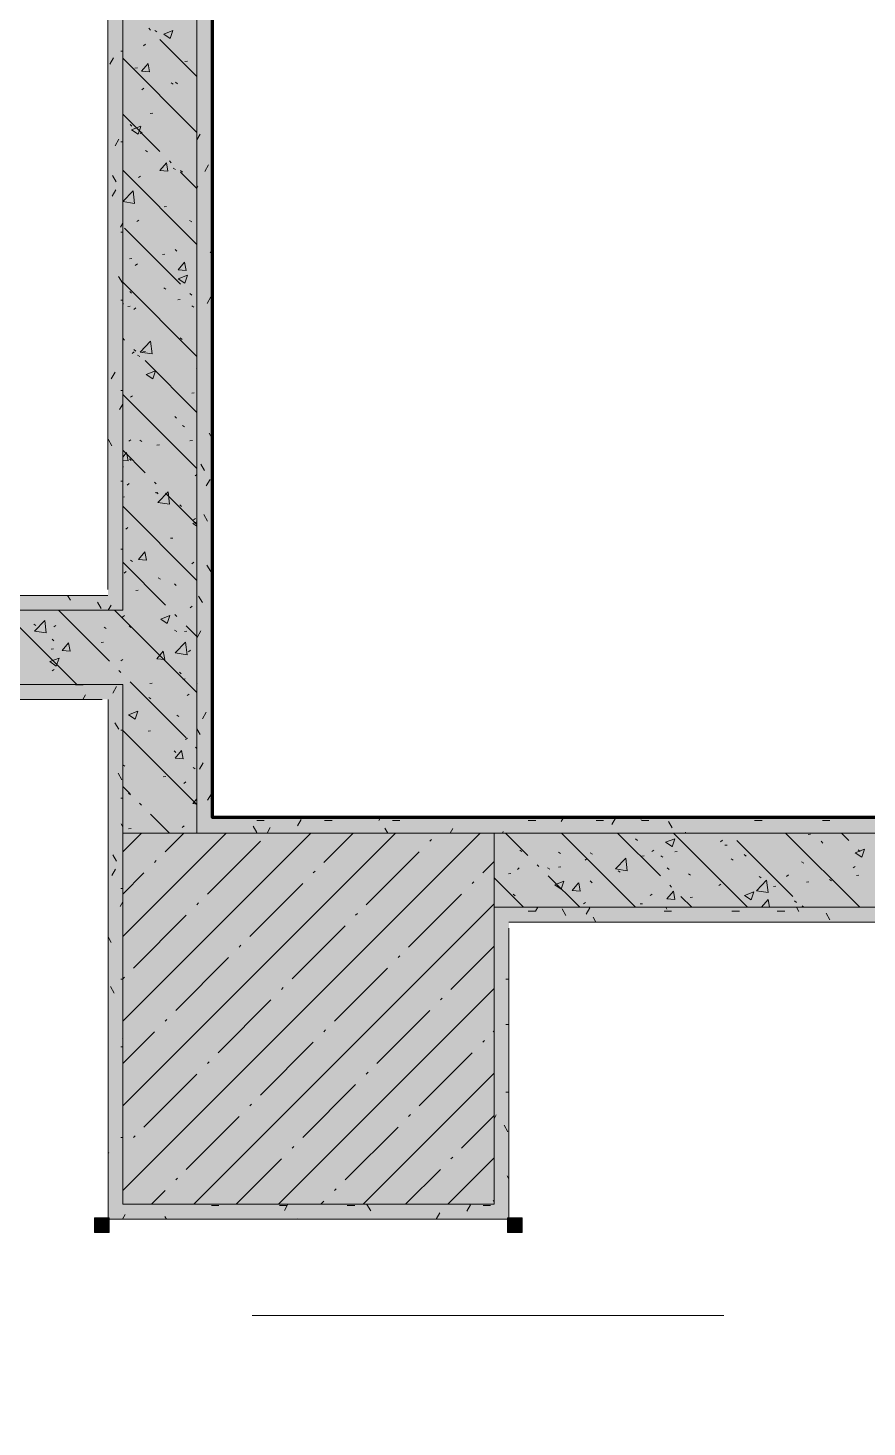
# Model space of a CAD drawing. Header units: millimetres. Extents: x -3817 to 677485, y -22715 to 103890.
# Drawn here: x 78696 to 79826, y 16761 to 18646 of the extents above; entities that cross this region are included whole.
import ezdxf

# ---------------------------------------------------------------- set-up
doc = ezdxf.new("R2010")
doc.units = ezdxf.units.MM
doc.layers.add('PDF _Геометрия', color=7, linetype='Continuous', true_color=0x1d1d1d)
doc.layers.add('PDF _Сплошная заливка', color=7, linetype='Continuous', true_color=0xffffff)

msp = doc.modelspace()

# ---------------------------------------------------------------- hatches: boundary and pattern name
at = {"layer": 'PDF _Сплошная заливка', "transparency": 33554559}
for points in [[(78823.1, 17061.3), (78823.3, 17062.1), (78823.3, 17561.3), (78923.1, 17561.3), (78923.1, 20511.3), (78823.3, 20511.3), (78823.3, 21011.3), (78923.1, 21011.3), (78923.1, 23061.3), (78823.1, 23061.3), (78823.1, 17406.3)], [(78803.1, 17881.3), (78823.1, 17881.3), (78823.1, 22961.3), (78803.1, 22961.3), (78803.1, 17889.3)], [(78923.1, 17561.3), (78943.1, 17561.3), (78943.1, 20491.3), (78923.1, 20491.3), (78923.1, 17971.4)], [(77111.9, 17861.3), (78823.1, 17861.3), (78823.1, 17881.3), (76663.1, 17881.3), (76663.1, 17861.3)], [(78795.3, 17741.3), (78803.3, 17741.3), (78803.3, 17761.3), (76663.1, 17761.3), (76663.1, 17741.3), (78596.3, 17741.3)], [(78803.3, 17061.3), (78823.3, 17061.3), (78823.3, 17761.3), (78803.3, 17761.3), (78803.3, 17406.3)], [(81293.3, 17561.3), (81293.3, 17581.4), (78943.1, 17581.4), (78943.1, 17561.3), (80080.6, 17561.3)], [(78823.3, 17061.3), (79323.3, 17061.3), (79323.3, 17561.3), (78823.3, 17561.3), (78823.3, 17406.3)], [(81265.3, 17441.3), (81273.3, 17441.3), (81273.3, 17461.3), (79323.3, 17461.3), (79323.3, 17441.3), (80080.6, 17441.3)], [(79323.3, 17041.3), (79343.3, 17041.3), (79343.3, 17441.3), (79323.3, 17441.3), (79323.3, 17061.3)]]:
    msp.add_hatch(color=256, dxfattribs=at).paths.add_polyline_path(points)
h = msp.add_hatch(color=256, dxfattribs=at)
h.paths.add_polyline_path([(78803.3, 17041.3), (78823.1, 17061.3), (78803.3, 17061.3)], flags=0)
h.paths.add_polyline_path([(79323.3, 17041.3), (79323.3, 17061.3), (78823.3, 17061.3), (78803.3, 17041.3), (78823.3, 17041.3)], flags=0)

# ---------------------------------------------------------------- linework, layer by layer
at = {"layer": 'PDF _Геометрия', "color": 9, "lineweight": 9, "true_color": 0xc0c0c0}
msp.add_lwpolyline([(77042.8, 22941.3), (77042.8, 22381.3), (76663.1, 22381.3), (76663.1, 22361.3), (76663.1, 17881.3), (76663.1, 17861.3), (78823.1, 17861.3), (78823.1, 17881.3), (78823.1, 22961.3), (78803.1, 22961.3), (78653.1, 22961.3), (78823.1, 22961.3), (78823.1, 17861.3), (76663.1, 17861.3), (76663.1, 22381.3), (77042.8, 22381.3), (77042.8, 22461.3), (77042.8, 22961.3), (77493.1, 22961.3), (77042.8, 22961.3)], close=True, dxfattribs=at)
at = {"layer": 'PDF _Геометрия', "color": 7, "lineweight": 9}
for points in [[(78803.1, 22933.3), (78803.1, 17889.3)], [(78943.1, 17581.4), (78943.1, 20490.3)], [(78803.1, 17881.3), (76691.1, 17881.3)], [(76683.1, 17741.3), (78795.3, 17741.3)], [(78803.3, 17741.3), (78803.3, 17061.3)], [(81272.3, 17581.4), (78944.1, 17581.4)], [(79343.3, 17441.3), (81265.3, 17441.3)], [(79343.3, 17041.3), (79343.3, 17433.3)], [(78823.1, 17061.3), (78923.1, 17061.3)]]:
    msp.add_lwpolyline(points, dxfattribs=at)
at = {"layer": 'PDF _Геометрия', "color": 231, "lineweight": 70, "true_color": 0xff80c0}
msp.add_lwpolyline([(80793.3, 22071.3), (80793.3, 22070.3), (80872.3, 22070.3), (80872.3, 19041.3), (80872.3, 19040.3), (81272.3, 19040.3), (81272.3, 17582.3), (78944.1, 17582.3), (78944.1, 20490.3), (79343.3, 20490.3), (79344.3, 20490.3), (79344.3, 21031.3), (79344.3, 21032.3), (78944.1, 21032.3), (78944.1, 21031.3)], dxfattribs=at)
at = {"layer": 'PDF _Геометрия', "color": 9, "lineweight": 9, "true_color": 0xc0c0c0}
for points in [[(81293.3, 19061.3), (81293.3, 17561.3), (78923.1, 17561.3), (78923.1, 20511.3)], [(78923.1, 20491.3), (78923.1, 17561.3), (78943.1, 17561.3), (81293.3, 17561.3), (81293.3, 17581.4), (81293.3, 19061.3)], [(79323.3, 17461.3), (81293.3, 17461.3), (81293.3, 17161.4), (81293.3, 17061.3), (84441.7, 17061.3), (84441.7, 17161.4), (83273.3, 17161.4), (83273.3, 19291.3), (84723.3, 19291.3), (84723.3, 17561.3)], [(71053.3, 16766.3), (71053.3, 17061.3), (76563.1, 17061.3), (76663.1, 17061.3), (76663.1, 17761.3), (78823.1, 17761.3), (78823.1, 17061.3)], [(78823.3, 17061.3), (78823.3, 17761.3), (78803.3, 17761.3), (76663.1, 17761.3), (76663.1, 17741.3), (76663.1, 17061.3), (71053.3, 17061.3), (71053.3, 17041.3), (71053.3, 16761.3)], [(85213.3, 17061.3), (81293.3, 17061.3), (81293.3, 17461.3), (81273.3, 17461.3), (79323.3, 17461.3), (79323.3, 17441.3), (79323.3, 17061.3), (78923.1, 17061.3)], [(78803.3, 17061.3), (78803.3, 17041.3), (79323.3, 17041.3), (79343.3, 17041.3)]]:
    msp.add_lwpolyline(points, dxfattribs=at)
at = {"layer": 'PDF _Геометрия', "color": 231, "lineweight": 9, "true_color": 0xff80c0}
msp.add_lwpolyline([(79323.3, 20491.3), (78943.1, 20491.3), (78943.1, 20490.3), (78943.1, 17581.4), (78944.1, 17581.4), (81272.3, 17581.4), (81273.3, 17581.4), (81273.3, 17594.4), (81273.3, 19041.3), (81272.3, 19041.3), (80873.3, 19041.3)], dxfattribs=at)
at = {"layer": 'PDF _Геометрия', "color": 252, "lineweight": 9, "true_color": 0x878787}
for points in [[(78860.7, 18642.6), (78858.2, 18645.2)], [(78866.2, 18642.1), (78869, 18640.3)], [(78887.2, 18631.4), (78878.3, 18637.3), (78890.8, 18642.1)], [(78887.2, 18631.3), (78890.8, 18642.1)], [(78850.9, 18621.7), (78853.6, 18623.8)], [(78923.1, 18580.3), (78873.3, 18630.1)], [(78923.1, 18504.8), (78823.1, 18604.8)], [(78906.9, 18600.5), (78910.3, 18600.9)], [(78839.6, 18591.6), (78842.9, 18592.1)], [(78859.3, 18586.4), (78848.6, 18587.3), (78857.2, 18597.6)], [(78859.3, 18586.4), (78857.2, 18597.5)], [(78848.8, 18562.5), (78851.4, 18564.6)], [(78888.3, 18571.6), (78891.1, 18569.8)], [(78894.3, 18572.6), (78896.7, 18570.3)], [(78873.3, 18479.2), (78823.1, 18529.4)], [(78860.2, 18530.4), (78863.5, 18530.8)], [(78833.2, 18515.8), (78835.6, 18513.5)], [(78843.9, 18502.4), (78835.1, 18508.4), (78847.5, 18513.2)], [(78843.9, 18502.4), (78847.5, 18513.1)], [(78846.6, 18503.4), (78849.3, 18505.4)], [(78853.6, 18480.8), (78856.5, 18479)], [(78888.4, 18464.1), (78885.9, 18466.6)], [(78923.1, 18354), (78823.1, 18454)], [(78883.9, 18452.7), (78873.3, 18453.6), (78881.9, 18463.8)], [(78883.9, 18452.6), (78881.9, 18463.8)], [(78891.1, 18456.9), (78894, 18455.1)], [(78923.1, 18429.4), (78901, 18451.5)], [(78901.1, 18453.5), (78903.6, 18451.3)], [(78844.4, 18444.2), (78847.1, 18446.2)], [(78839, 18409.4), (78823.2, 18411.8), (78837, 18426.3)], [(78839, 18409.3), (78837, 18426.2)], [(78878.9, 18404.9), (78882.2, 18405.3)], [(78901, 18300.7), (78825.5, 18376.1)], [(78842.3, 18385), (78844.9, 18387)], [(78913.2, 18386.4), (78916, 18384.6)], [(78832.1, 18334.8), (78835.5, 18335.2)], [(78876.7, 18340.6), (78880, 18341.1)], [(78893.7, 18347.4), (78896.2, 18345.2)], [(78840.1, 18325.8), (78842.8, 18327.8)], [(78908.6, 18318.9), (78898, 18319.9), (78906.5, 18330.1)], [(78908.6, 18318.9), (78906.5, 18330)], [(78923.1, 18203.1), (78823.1, 18303.1)], [(78906.8, 18301.9), (78897.9, 18307.9), (78910.4, 18312.7)], [(78906.8, 18301.9), (78910.4, 18312.6)], [(78832.7, 18290.6), (78835.1, 18288.3)], [(78878.6, 18295.5), (78881.4, 18293.7)], [(78897.2, 18279.4), (78900.5, 18279.8)], [(78916.1, 18285.6), (78913.5, 18288.1)], [(78823.1, 18274.4), (78824, 18273.8)], [(78829.9, 18270.5), (78833.2, 18271)], [(78837.9, 18266.6), (78840.6, 18268.6)], [(78916, 18271.6), (78918.9, 18269.8)], [(78825.5, 18225.2), (78823.1, 18227.7)], [(78862.6, 18206.7), (78846.7, 18209.2), (78860.6, 18223.6)], [(78862.6, 18206.7), (78860.6, 18223.6)], [(78900.6, 18228.4), (78903, 18226.1)], [(78835.8, 18207.4), (78838.4, 18209.5)], [(78840.6, 18210.2), (78838.1, 18212.7)], [(78843.2, 18205.1), (78846, 18203.3)], [(78850.4, 18209.3), (78853.8, 18209.7)], [(78923.1, 18127.7), (78853.2, 18197.6)], [(78863.5, 18173), (78854.7, 18179), (78867.1, 18183.7)], [(78863.5, 18172.9), (78867.1, 18183.7)], [(78923.1, 18186.1), (78922.6, 18186.1), (78923.1, 18186.6)], [(78923.1, 18052.2), (78823.1, 18152.2)], [(78833.6, 18148.2), (78836.3, 18150.3)], [(78916, 18153.9), (78919.3, 18154.3)], [(78893.2, 18122.3), (78895.7, 18120)], [(78903.5, 18110.3), (78906.3, 18108.5)], [(78831.5, 18089), (78834.1, 18091.1)], [(78846.1, 18090.4), (78848.9, 18088.6)], [(78913.7, 18089.6), (78917, 18090.1)], [(78922.8, 18101.6), (78923.1, 18101.8)], [(78853.2, 18046.7), (78823.1, 18076.8)], [(78823.1, 18067.5), (78828.3, 18073.8)], [(78830.4, 18062.6), (78828.4, 18073.7)], [(78869.2, 18083.8), (78872.5, 18084.2)], [(78823.1, 18063.3), (78830.4, 18062.6)], [(78823.1, 18054.5), (78823.9, 18054.8)], [(78823.1, 18052.4), (78823.9, 18054.8)], [(78832.1, 18065.5), (78834.6, 18063.2)], [(78868.3, 18031.6), (78865.8, 18034.1)], [(78920.6, 18042.4), (78923.1, 18044.3)], [(78823.1, 18013.7), (78825.7, 18014.1)], [(78829.3, 18029.8), (78832, 18031.9)], [(78866.9, 18019.5), (78870.2, 18020)], [(78868.1, 18019.9), (78870.9, 18018.1)], [(78886.1, 18004.1), (78870.3, 18006.6), (78884.2, 18021)], [(78923.1, 17976.8), (78880.9, 18019.1)], [(78886.1, 18004.1), (78884.2, 18021)], [(78923.1, 17901.4), (78823.1, 18001.4)], [(78900, 18003.2), (78902.5, 18001)], [(78923.1, 17974.7), (78917.5, 17978.4), (78923.1, 17980.6)], [(78918.4, 17983.2), (78921.1, 17985.2)], [(78827.1, 17970.7), (78829.8, 17972.7)], [(78887.5, 17958.3), (78890.8, 17958.7)], [(78823.1, 17949.8), (78823.5, 17949.8)], [(78855.1, 17928.9), (78844.4, 17929.8), (78853, 17940)], [(78855.1, 17928.8), (78853, 17940)], [(78880.9, 17868.2), (78823.1, 17926)], [(78833.5, 17929), (78836.3, 17927.2)], [(78916.3, 17924), (78918.9, 17926)], [(78825, 17911.5), (78827.6, 17913.5)], [(78871, 17905.2), (78873.8, 17903.4)], [(78840.7, 17888.1), (78844, 17888.6)], [(78892.7, 17897.1), (78895.2, 17894.9)], [(78914.1, 17864.8), (78916.8, 17866.8)], [(78761.3, 17761.3), (78661.3, 17861.3)], [(78719.9, 17830.9), (78704.1, 17833.4), (78718, 17847.8)], [(78720, 17830.9), (78718, 17847.8)], [(78805.4, 17792.8), (78736.8, 17861.3)], [(78923.1, 17750.5), (78823.1, 17850.5), (78812.2, 17861.3)], [(78822.8, 17852.3), (78823.1, 17852.5), (78825.5, 17854.3)], [(78883.1, 17843.6), (78874.3, 17849.5), (78886.7, 17854.3)], [(78883.1, 17843.5), (78886.7, 17854.2)], [(78895.9, 17853.1), (78893.4, 17855.6)], [(78703.2, 17842.7), (78706, 17840.9)], [(78730.5, 17838.9), (78733.1, 17841)], [(78798.1, 17838.7), (78800.9, 17836.9)], [(78831.6, 17840.3), (78834.1, 17838)], [(78893, 17834.6), (78895.8, 17832.8)], [(78906.2, 17832.8), (78909.6, 17833.2)], [(78923.1, 17826), (78908.5, 17840.5)], [(78726.6, 17809.1), (78729.9, 17809.6)], [(78727.9, 17822.5), (78730.4, 17820.2)], [(78752.2, 17806.3), (78741.6, 17807.2), (78750.2, 17817.4)], [(78752.2, 17806.2), (78750.2, 17817.4)], [(78793.9, 17818), (78797.3, 17818.4)], [(78909.7, 17801.5), (78893.9, 17803.9), (78907.7, 17818.4)], [(78909.7, 17801.4), (78907.7, 17818.3)], [(78911.9, 17805.6), (78914.6, 17807.7)], [(78733.7, 17786.2), (78724.9, 17792.2), (78737.3, 17796.9)], [(78733.7, 17786.1), (78737.3, 17796.9)], [(78820.7, 17793.1), (78823.1, 17794.9), (78823.3, 17795.1)], [(78879.7, 17795.1), (78869.1, 17796.1), (78877.7, 17806.3)], [(78879.8, 17795.1), (78877.7, 17806.2)], [(78728.3, 17779.8), (78731, 17781.8)], [(78820.5, 17777.7), (78818, 17780.2)], [(78899.5, 17778.1), (78902, 17775.8)], [(78904, 17768.5), (78907.3, 17769)], [(78908.5, 17689.7), (78833.1, 17765.1)], [(78859.5, 17762.7), (78862.8, 17763.1)], [(78858.4, 17743.8), (78861.2, 17742)], [(78909.8, 17746.4), (78912.4, 17748.5)], [(78839.9, 17714.6), (78831, 17720.6), (78843.5, 17725.4)], [(78839.9, 17714.6), (78843.5, 17725.3)], [(78895.9, 17719.9), (78898.7, 17718.1)], [(78923.1, 17599.6), (78823.1, 17699.6)], [(78857.2, 17698.4), (78860.5, 17698.8)], [(78907.6, 17687.2), (78910.3, 17689.3)], [(78923.1, 17675.1), (78921.1, 17677.1)], [(78892.2, 17672), (78894.6, 17669.7)], [(78904.4, 17661.4), (78893.8, 17662.3), (78902.4, 17672.5)], [(78904.4, 17661.3), (78902.4, 17672.5)], [(78823.1, 17653.4), (78825.8, 17651.6)], [(78877.8, 17637.1), (78881.1, 17637.6)], [(78917.9, 17649.4), (78920.8, 17647.6)], [(78833.1, 17614.2), (78823.1, 17624.2)], [(78905.5, 17628), (78908.1, 17630.1)], [(78831.1, 17615.2), (78833.6, 17612.9)], [(78848.2, 17599.1), (78845.6, 17601.7)], [(78923.1, 17600.4), (78917.5, 17601.3), (78923.1, 17607.2)], [(78886, 17561.3), (78860.7, 17586.6)], [(78831, 17567), (78834.3, 17567.4)], [(78903.3, 17568.9), (78906, 17570.9)], [(79368.7, 17531.2), (79338.6, 17561.3)], [(79513.9, 17461.3), (79413.9, 17561.3)], [(79547.2, 17503.6), (79489.4, 17561.3)], [(79513.8, 17553.6), (79516.3, 17551.4)], [(79563.2, 17543), (79554.3, 17548.9), (79566.8, 17553.7)], [(79563.2, 17542.9), (79566.8, 17553.7)], [(79664.8, 17461.3), (79564.8, 17561.3)], [(79628, 17549.7), (79630.7, 17551.7)], [(79634, 17544.8), (79637.3, 17545.2)], [(79725.7, 17475.9), (79650.3, 17551.4)], [(79815.7, 17461.3), (79715.7, 17561.3)], [(79746.3, 17559.6), (79749.6, 17560)], [(79763.8, 17550.2), (79766.2, 17547.9)], [(79801.1, 17551.4), (79791.2, 17561.3)], [(79357.9, 17538.5), (79360.7, 17536.7)], [(79410.1, 17535.8), (79412.6, 17533.6)], [(79445.9, 17524.9), (79448.5, 17527)], [(79452.8, 17534.5), (79455.6, 17532.7)], [(79486.7, 17513), (79500.6, 17527.5)], [(79502.6, 17510.5), (79500.6, 17527.4)], [(79522.1, 17530.1), (79525.5, 17530.5)], [(79535.7, 17536.3), (79538.3, 17538.4)], [(79547.7, 17530.5), (79550.5, 17528.7)], [(79566.7, 17535.9), (79570, 17536.4)], [(79642.6, 17526.5), (79645.4, 17524.7)], [(79660.1, 17532.4), (79662.6, 17530.1)], [(79818.7, 17528.7), (79809.8, 17534.7), (79822.3, 17539.5)], [(79816.2, 17536.3), (79813.7, 17538.8)], [(79818.7, 17528.7), (79822.3, 17539.4)], [(79342.5, 17506.4), (79345.8, 17506.9)], [(79354.6, 17512.4), (79357.2, 17514.5)], [(79383.7, 17516.2), (79381.2, 17518.7)], [(79395.4, 17514.6), (79398.2, 17512.8)], [(79409.9, 17515.3), (79413.2, 17515.7)], [(79486.7, 17513), (79502.5, 17510.6)], [(79490.3, 17510.6), (79493.1, 17508.8)], [(79556.4, 17514.6), (79558.9, 17512.3)], [(79585.2, 17506.6), (79588, 17504.8)], [(79717.1, 17503), (79719.8, 17505)], [(79737.5, 17522.5), (79740.4, 17520.7)], [(79806.9, 17514.4), (79809.6, 17516.4)], [(79363.1, 17461.3), (79323.3, 17501.2)], [(79438.6, 17461.3), (79396.3, 17503.6)], [(79413.8, 17485.6), (79404.9, 17491.6), (79417.4, 17496.4)], [(79413.8, 17485.6), (79417.4, 17496.3)], [(79439.2, 17483), (79428.6, 17484), (79437.1, 17494.2)], [(79439.2, 17483), (79437.2, 17494.1)], [(79452.7, 17496.8), (79455.2, 17494.5)], [(79562.3, 17488.5), (79559.8, 17491)], [(79625.9, 17490.5), (79628.5, 17492.5)], [(79692.3, 17481.2), (79676.5, 17483.6), (79690.3, 17498)], [(79680.1, 17502.6), (79682.9, 17500.8)], [(79692.3, 17481.1), (79690.3, 17498)], [(79699.5, 17489.4), (79702.8, 17489.9)], [(79744, 17495.3), (79747.3, 17495.7)], [(79775, 17498.6), (79777.9, 17496.8)], [(79811.4, 17504.2), (79814.7, 17504.6)], [(79349, 17479), (79351.5, 17476.7)], [(79443.7, 17465.8), (79446.4, 17467.8)], [(79533.5, 17477.1), (79536.2, 17479.2)], [(79566.7, 17471.9), (79556.1, 17472.8), (79564.7, 17483)], [(79566.7, 17471.8), (79564.7, 17483)], [(79589.4, 17461.3), (79574.8, 17475.9)], [(79587.2, 17474.7), (79590.5, 17475.1)], [(79669.3, 17471.4), (79660.4, 17477.3), (79672.9, 17482.1)], [(79669.3, 17471.3), (79672.9, 17482.1)], [(79687, 17461.3), (79683.6, 17461.6), (79692.2, 17471.9)], [(79694.1, 17461.3), (79692.2, 17471.8)], [(79728, 17470.2), (79730.5, 17467.9)], [(79519.9, 17465.8), (79523.2, 17466.2)], [(79740.3, 17461.3), (79738.3, 17463.4)]]:
    msp.add_lwpolyline(points, dxfattribs=at)
at = {"layer": 'PDF _Геометрия', "color": 253, "lineweight": 9, "true_color": 0x9b9b9b}
for points in [[(78942.6, 18644.9), (78943.1, 18644.9)], [(78810.9, 18605.4), (78805.9, 18596.7)], [(78820.7, 18614.4), (78823.1, 18614.4)], [(78942.6, 18522.9), (78943.1, 18522.9)], [(78818, 18495.7), (78812.9, 18487)], [(78820.7, 18492.5), (78823.1, 18492.5)], [(78927.6, 18502.8), (78923.1, 18494.9)], [(78814.5, 18438.4), (78809.4, 18447.1)], [(78938.8, 18461.2), (78933.7, 18452.4)], [(78924.1, 18431.3), (78923.1, 18433.1)], [(78813.9, 18427.7), (78808.8, 18419)], [(78942.6, 18401), (78943.1, 18401)], [(78823.1, 18382.7), (78820, 18377.3)], [(78820.7, 18370.5), (78823.1, 18370.5)], [(78943.1, 18346.7), (78940.8, 18342.8)], [(78822.6, 18302.3), (78817.6, 18311)], [(78942.6, 18309.6), (78943.1, 18309.6)], [(78820.7, 18279.1), (78823.1, 18279.1)], [(78941.8, 18283.5), (78936.7, 18274.7)], [(78943.1, 18276.6), (78942.5, 18277.5)], [(78942.6, 18187.7), (78943.1, 18187.7)], [(78812.8, 18182), (78807.7, 18173.2)], [(78820.7, 18157.2), (78823.1, 18157.2)], [(78823.1, 18138.8), (78818.9, 18131.6)], [(78808.5, 18083), (78803.5, 18091.7)], [(78943.1, 18093.7), (78939.5, 18099.8)], [(78933.4, 18049.5), (78928.4, 18058.2)], [(78942.6, 18065.7), (78943.1, 18065.7)], [(78820.7, 18035.3), (78823.1, 18035.3)], [(78940.7, 18037.7), (78935.6, 18029)], [(78937.5, 17981.5), (78932.5, 17990.2)], [(78942.6, 17974.3), (78943.1, 17974.3)], [(78820.7, 17943.8), (78823.1, 17943.8)], [(78941.6, 17913.4), (78936.5, 17922.1)], [(78752.7, 17874.8), (78748.9, 17881.3)], [(78794.3, 17863.6), (78789.3, 17872.3)], [(78807.6, 17868.2), (78803.7, 17861.3)], [(78930.4, 17871.8), (78925.4, 17880.5)], [(78942.6, 17852.4), (78943.1, 17852.4)], [(78928.4, 17833.6), (78923.4, 17824.9)], [(78759.7, 17760.9), (78769.8, 17760.9)], [(78814.7, 17758.5), (78809.6, 17749.8)], [(78923.3, 17762.1), (78923.1, 17762.6)], [(78773, 17747.4), (78769.6, 17741.3)], [(78935.5, 17724), (78930.5, 17715.2)], [(78942.6, 17730.5), (78943.1, 17730.5)], [(78817.8, 17701.2), (78812.7, 17709.9)], [(78820.7, 17700), (78823.3, 17700)], [(78927.4, 17694.1), (78923.1, 17701.6)], [(78931.4, 17655.9), (78926.4, 17647.2)], [(78821.8, 17633.1), (78816.8, 17641.8)], [(78942.6, 17639), (78943.1, 17639)], [(78820.7, 17608.5), (78823.3, 17608.5)], [(78942.6, 17614.3), (78937.5, 17605.6)], [(78943.1, 17606), (78941.7, 17608.4)], [(79169.9, 17581.4), (79168, 17578.1)], [(79416.3, 17581.4), (79413.8, 17577)], [(79486.7, 17581.4), (79481.8, 17572.9)], [(79521.5, 17579.5), (79520.4, 17581.4)], [(78823.3, 17569.7), (78820.9, 17573.8)], [(79003.6, 17562.1), (78998.6, 17570.8)], [(79003.6, 17578.1), (79013.6, 17578.1)], [(79021.8, 17568.6), (79017.6, 17561.3)], [(79063.4, 17579.7), (79058.4, 17571)], [(79095, 17578.1), (79105.1, 17578.1)], [(79180, 17561.3), (79176.3, 17567.8)], [(79186.5, 17578.1), (79196.5, 17578.1)], [(79267.5, 17567.5), (79264, 17561.3)], [(79335.5, 17563.4), (79334.4, 17561.3)], [(79369.3, 17578.1), (79379.4, 17578.1)], [(79460.8, 17578.1), (79470.8, 17578.1)], [(79521.7, 17578.1), (79531.8, 17578.1)], [(79563.1, 17568.4), (79558.1, 17577.1)], [(79581.3, 17562.3), (79580.7, 17561.3)], [(79674.1, 17578.1), (79684.2, 17578.1)], [(79765.6, 17578.1), (79775.6, 17578.1)], [(78814.8, 17523.5), (78809.7, 17532.2)], [(78813.6, 17512.8), (78808.5, 17504.1)], [(78820.7, 17486.6), (78823.3, 17486.6)], [(78803.6, 17481.8), (78803.3, 17482.4)], [(78823.3, 17468.6), (78819.7, 17462.4)], [(79369.3, 17456.1), (79379.4, 17456.1)], [(79382.2, 17461.3), (79379.2, 17456.2)], [(79420, 17450.5), (79415, 17459.3)], [(79452.3, 17460.8), (79447.2, 17452.1)], [(79552.2, 17456.1), (79562.3, 17456.1)], [(79556.1, 17458.7), (79554.5, 17461.3)], [(79643.7, 17456.1), (79653.7, 17456.1)], [(79704.6, 17456.1), (79714.7, 17456.1)], [(79733.8, 17455.7), (79730.5, 17461.3)], [(79775.4, 17444.6), (79770.4, 17453.3)], [(79460.5, 17441.3), (79456.6, 17448.1)], [(79546.7, 17441.5), (79546.6, 17441.3)], [(78807.7, 17413.8), (78803.3, 17421.5)], [(78811.8, 17345.8), (78806.7, 17354.5)], [(78820.7, 17364.7), (78823.3, 17364.7)], [(79338.9, 17364.7), (79343.3, 17364.7)], [(79338.9, 17303.7), (79343.3, 17303.7)], [(78823.3, 17285.7), (78822.7, 17284.7)], [(78820.7, 17273.3), (78823.3, 17273.3)], [(79338.9, 17212.3), (79343.3, 17212.3)], [(79326.3, 17181.6), (79323.3, 17176.4)], [(79341.9, 17159.1), (79336.9, 17167.8)], [(78820.7, 17151.3), (78823.3, 17151.3)], [(78804.3, 17131), (78803.3, 17129.2)], [(79343.3, 17095.8), (79340.9, 17099.8)], [(78942.6, 17059.9), (78952.7, 17059.9)], [(79034.1, 17059.9), (79044.1, 17059.9)], [(79045.7, 17061.3), (79040.9, 17053.1)], [(79125.5, 17059.9), (79135.6, 17059.9)], [(79157.1, 17052.4), (79152.1, 17061.1)], [(79291.7, 17060.8), (79286.7, 17052)], [(79308.4, 17059.9), (79318.4, 17059.9)], [(78826.6, 17047.7), (78823, 17041.3)], [(78881.9, 17041.3), (78880, 17044.8)], [(79057.9, 17041.3), (79057.7, 17041.8)], [(79250.1, 17049.6), (79245.3, 17041.3)]]:
    msp.add_lwpolyline(points, dxfattribs=at)
at = {"layer": 'PDF _Геометрия', "lineweight": 9}
for points in [[(78823.3, 17536.2), (78848.4, 17561.3)], [(78823.3, 17422.1), (78962.5, 17561.3)], [(78823.3, 17308.1), (79076.5, 17561.3)], [(78823.3, 17194), (79190.6, 17561.3)], [(78823.3, 17080), (79304.6, 17561.3)], [(78880.2, 17536.1), (78905.5, 17561.3)], [(78937.2, 17479.1), (79008.5, 17550.4)], [(79094.1, 17521.8), (79133.6, 17561.3)], [(79236.6, 17550.4), (79239, 17552.7)], [(78866, 17521.8), (78868.3, 17524.2)], [(79151.1, 17464.8), (79222.4, 17536.1)], [(78823.3, 17479.1), (78851.7, 17507.6)], [(79079.8, 17507.6), (79082.2, 17510)], [(79307.9, 17507.6), (79323.3, 17522.9)], [(78994.3, 17422), (79065.6, 17493.3)], [(79293.7, 17493.3), (79296, 17495.7)], [(79208.1, 17407.8), (79279.4, 17479.1)], [(78837.5, 17379.3), (78908.7, 17450.6)], [(78918.7, 17061.3), (79323.3, 17465.9)], [(78923, 17464.8), (78925.4, 17467.2)], [(79136.8, 17450.6), (79139.2, 17452.9)], [(79051.3, 17365), (79122.6, 17436.3)], [(78894.5, 17322.3), (78965.8, 17393.5)], [(78980, 17407.8), (78982.4, 17410.2)], [(79193.9, 17393.5), (79196.2, 17395.9)], [(79265.1, 17350.8), (79323.3, 17408.9)], [(79108.3, 17308), (79179.6, 17379.3)], [(78823.3, 17365.1), (78825.6, 17367.4)], [(78951.5, 17265.2), (79022.8, 17336.5)], [(79032.7, 17061.3), (79323.3, 17351.9)], [(79037, 17350.8), (79039.4, 17353.1)], [(79250.9, 17336.5), (79253.3, 17338.9)], [(79165.3, 17251), (79236.6, 17322.3)], [(78880.2, 17308), (78882.6, 17310.4)], [(78823.3, 17251), (78866, 17293.7)], [(79008.5, 17208.2), (79079.8, 17279.5)], [(79094.1, 17293.7), (79096.4, 17296.1)], [(79307.9, 17279.5), (79310.3, 17281.9)], [(79322.2, 17293.7), (79323.3, 17294.8)], [(79222.4, 17193.9), (79293.7, 17265.2)], [(78937.2, 17251), (78939.6, 17253.3)], [(78851.7, 17165.4), (78923, 17236.7)], [(79065.6, 17151.2), (79136.8, 17222.5)], [(79146.8, 17061.3), (79323.3, 17237.8)], [(79151.1, 17236.7), (79153.5, 17239.1)], [(78994.3, 17193.9), (78996.6, 17196.3)], [(78908.7, 17108.4), (78980, 17179.7)], [(79208.1, 17179.7), (79210.5, 17182.1)], [(79279.4, 17136.9), (79323.3, 17180.8)], [(78837.5, 17151.2), (78839.8, 17153.6)], [(79122.6, 17094.2), (79193.9, 17165.4)], [(79051.3, 17136.9), (79053.7, 17139.3)], [(78975.7, 17061.3), (79037, 17122.7)], [(79260.8, 17061.3), (79323.3, 17123.8)], [(79265.1, 17122.7), (79267.5, 17125)], [(78894.5, 17094.2), (78896.8, 17096.5)], [(79203.8, 17061.3), (79250.9, 17108.4)], [(78861.7, 17061.3), (78880.2, 17079.9)], [(79108.3, 17079.9), (79110.7, 17082.3)], [(79089.8, 17061.3), (79094.1, 17065.6)], [(79322.2, 17065.6), (79323.3, 17066.7)]]:
    msp.add_lwpolyline(points, dxfattribs=at)
at = {"layer": 'PDF _Геометрия', "color": 7, "lineweight": 9}
msp.add_lwpolyline([(79323.3, 17561.3), (78823.3, 17561.3), (78823.3, 17061.3), (79323.3, 17061.3)], close=True, dxfattribs=at)
at = {"layer": 'PDF _Геометрия', "color": 7, "lineweight": 20}
for points in [[(78804.8, 17043.3), (78785.3, 17043.3), (78785.3, 17023.3), (78804.8, 17023.3)], [(79341.3, 17042.9), (79341.3, 17023.4), (79361.3, 17023.4), (79361.3, 17042.9)]]:
    msp.add_lwpolyline(points, close=True, dxfattribs=at)
at = {"layer": 'PDF _Геометрия', "color": 253, "lineweight": 9, "true_color": 0xaaaaaa}
msp.add_lwpolyline([(78997.6, 16911.4), (79632.6, 16911.4)], dxfattribs=at)
at = {"layer": 'PDF _Сплошная заливка', "color": 254, "lineweight": 35, "true_color": 0xffb9dc, "transparency": 33554559}
msp.add_solid([(78943.1, 17581.4), (78944.1, 17582.3), (78943.1, 17971.4)], dxfattribs=at)
at = {"layer": 'PDF _Сплошная заливка', "lineweight": 35, "transparency": 33554559}
for points in [[(76663.1, 17761.3), (78823.1, 17761.3), (76663.1, 17861.3), (78823.1, 17861.3)], [(79323.3, 17461.3), (81293.3, 17461.3), (79323.3, 17561.3), (81293.3, 17561.3)]]:
    msp.add_solid(points, dxfattribs=at)
at = {"layer": 'PDF _Сплошная заливка', "color": 1, "lineweight": 35, "transparency": 33554559}
for points in [[(78804.8, 17023.3), (78804.8, 17043.3), (78785.3, 17023.3), (78785.3, 17043.3)], [(79361.3, 17023.4), (79361.3, 17042.9), (79341.3, 17023.4), (79341.3, 17042.9)]]:
    msp.add_solid(points, dxfattribs=at)

doc.saveas('drawing.dxf')
